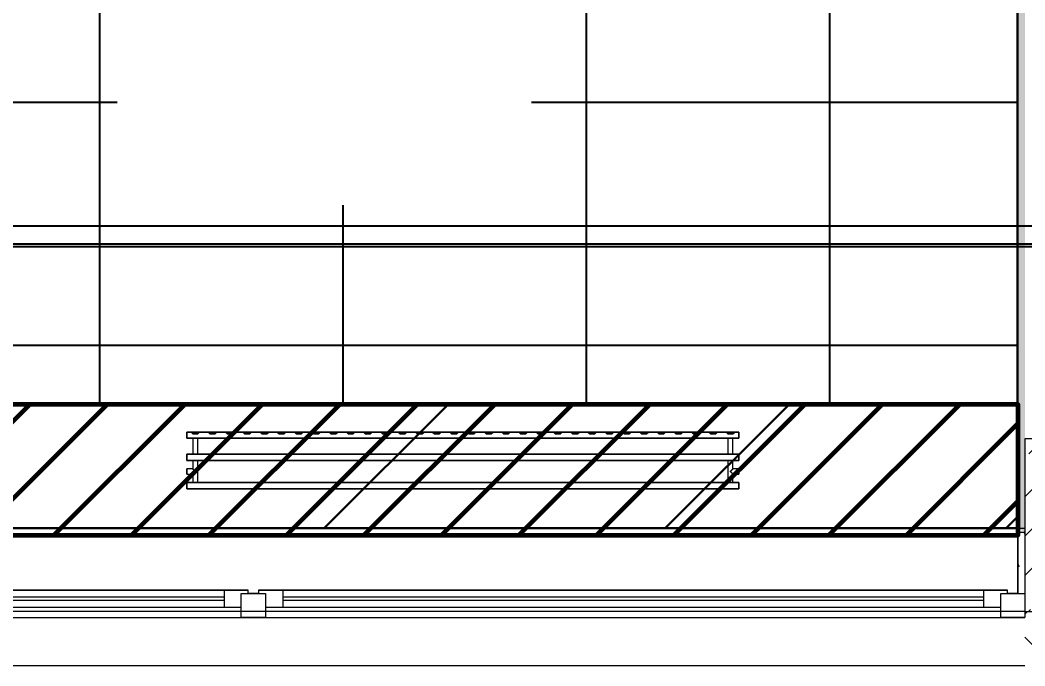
# Model space of a CAD drawing. Header units: millimetres. Extents: x -213911 to 415037, y -3642 to 107391.
# Drawn here: x 44564 to 47475, y -394 to 1478 of the extents above; entities that cross this region are included whole.
import ezdxf

# ---------------------------------------------------------------- set-up
doc = ezdxf.new("R2010")
doc.units = ezdxf.units.MM
for name, color, linetype, lineweight in [('1)CF2', 3, 'Continuous', 30), ('5.5) Перег WD5', 3, 'Continuous', 40), ('7.7) CF4 монтаж НЗ', 134, 'Continuous', 60), ('A-FLOR', 7, 'Continuous', 9), ('A-GLAZ', 7, 'Continuous', 9), ('A-GLAZ-1', 7, 'Continuous', 5), ('A-WALL', 7, 'Continuous', 5), ('I-WALL', 7, 'Continuous', 5), ('S-COLS', 7, 'Continuous', 9), ('S-COLS-1', 7, 'Continuous', 5)]:
    doc.layers.add(name, color=color, linetype=linetype, lineweight=lineweight)
doc.layers.add('3) CF4 монтаж', color=104, linetype='Continuous')
for name, color, linetype, lineweight, true_color in [('A-WALL-1', 9, 'Continuous', 5, 0x808080), ('A-WALL-FNSH-1', 9, 'Continuous', 5, 0x808080), ('M-EQPM-1', 7, 'Continuous', 9, 0xb2b2b2)]:
    doc.layers.add(name, color=color, linetype=linetype, lineweight=lineweight, true_color=true_color)
doc.styles.add('ISOCPEUR_1', font='isocpeur.ttf', dxfattribs={"height": 350})
doc.styles.add('ISOCPEUR_4', font='isocpeur.ttf', dxfattribs={"width": 0.9, "height": 1000})
doc.dimstyles.new('ISO-2_0_0_9К_Средний_округл2', dxfattribs={"dimscale": 304.8, "dimtxt": 199.196235, "dimasz": 0.492126, "dimexe": 0.393701, "dimexo": 0, "dimgap": 0, "dimtad": 1, "dimdec": 0, "dimrnd": 10, "dimzin": 0, "dimdsep": 46, "dimtxsty": 'ISOCPEUR_1', "dimblk1": 'OBLIQUE', "dimblk2": 'OBLIQUE', "dimsah": 1, "dimcen": 0.09, "dimdle": 0.393701, "dimazin": 0, "dimtfac": 1, "dimtdec": 4, "dimtix": 1, "dimtmove": 0, "dimatfit": 3, "dimfxl": 1, "dimtvp": 1, "dimtolj": 1, "dimtzin": 0, "dimarcsym": 2})
doc.dimstyles.new('ISO-2_0_0_9К_Средний_округл2_1', dxfattribs={"dimscale": 304.8, "dimtxt": 995.981176, "dimasz": 2.46063, "dimexe": 1.968504, "dimexo": 0, "dimgap": 0, "dimtad": 1, "dimdec": 0, "dimrnd": 10, "dimzin": 0, "dimdsep": 46, "dimtxsty": 'ISOCPEUR_4', "dimblk1": 'OBLIQUE', "dimblk2": 'OBLIQUE', "dimsah": 1, "dimcen": 0.09, "dimdle": 1.968504, "dimazin": 0, "dimtfac": 1, "dimtdec": 4, "dimtix": 1, "dimtmove": 0, "dimatfit": 3, "dimfxl": 1, "dimtvp": 1, "dimtolj": 1, "dimtzin": 0, "dimarcsym": 2})
pattern_1 = [(0, (64.7, -136.06), (243.84, 60.96), [20.117, -162.763, 20.117, -162.763, -975.36]), (0, (64.7, -136.06), (243.84, 60.96), [-365.76, 20.117, -345.643, 20.117, -162.763, -426.72]), (0, (64.7, -136.06), (243.84, 60.96), [-914.4, 20.117, -101.803, 20.117, -284.683]), (120, (156.14, -105.58), (-174.71291, 180.691634), [20.117, -162.763, 20.117, -162.763, -975.36]), (120, (156.14, -105.58), (-174.71291, 180.691634), [-365.76, 20.117, -345.643, 20.117, -162.763, -426.72]), (120, (156.14, -105.58), (-174.71291, 180.691634), [-914.4, 20.117, -101.803, 20.117, -284.683]), (240, (186.62, 16.34), (-69.12709, -241.651634), [20.117, -162.763, 20.117, -162.763, -975.36]), (240, (186.62, 16.34), (-69.12709, -241.651634), [-365.76, 20.117, -345.643, 20.117, -162.763, -426.72]), (240, (186.62, 16.34), (-69.12709, -241.651634), [-914.4, 20.117, -101.803, 20.117, -284.683])]

# ---------------------------------------------------------------- blocks, each defined once
blk = doc.blocks.new('BSC_Колонна _Прямоугольная - 500х500-V9-Объем проектирования 1 этажа')
at = {"layer": 'S-COLS-1'}
h = blk.add_hatch(dxfattribs=at)
h.set_pattern_fill('FP_13', color=256, style=0, pattern_type=2)
h.set_pattern_definition([(45, (-47660, -150), (-114.04925, 114.04925), []), (45, (-47545.95, -150), (-114.04925, 114.04925), [201.613, -40.323, 6.706, -33.617])])
h.paths.add_polyline_path([(250, -250), (250, 250), (-250, 250), (-250, -250)])
for p, q in [((250, 250), (-250, 250)), ((-250, 250), (-250, -250)), ((250, -250), (250, 250)), ((-250, -250), (250, -250))]:
    blk.add_line(p, q, dxfattribs=at)
blk = doc.blocks.new('120_Окно_СКБ_2Ст - 120_Окно_СКБ_2Ст 3100х2500 _мал_створка слева_-22446080-Объем проектирования 1 этажа')
at = {"layer": 'A-GLAZ'}
for p, q in [((-1550, -127), (-1550, -57)), ((-1550, -57), (-1480, -57)), ((-1480, -57), (-1480, -127)), ((650, -127), (650, -57)), ((650, -57), (720, -57)), ((720, -57), (720, -127)), ((650, -87), (-1480, -87)), ((-1480, -87), (-1480, -127)), ((-1430, -137), (-1430, -87)), ((600, -137), (600, -87)), ((650, -127), (650, -87)), ((1480, -87), (720, -87)), ((720, -87), (720, -127)), ((770, -137), (770, -87)), ((-1480, -127), (-1550, -127)), ((-1480, -127), (-1500, -127)), ((-1500, -127), (-1500, -137)), ((-1500, -137), (670, -137)), ((670, -137), (-1500, -137)), ((720, -127), (650, -127)), ((670, -127), (650, -127)), ((670, -137), (670, -127)), ((720, -127), (700, -127)), ((700, -127), (700, -137)), ((700, -137), (1500, -137)), ((1500, -137), (700, -137))]:
    blk.add_line(p, q, dxfattribs=at)
at = {"layer": 'A-GLAZ-1'}
for p, q in [((1550, -57), (-1550, -57)), ((-1430, -107), (600, -107)), ((770, -107), (1430, -107)), ((-1530, -127), (-1500, -127)), ((600, -117), (-1430, -117)), ((670, -127), (700, -127)), ((1430, -117), (770, -117))]:
    blk.add_line(p, q, dxfattribs=at)
blk = doc.blocks.new('radiator_prado_classic_z_tip_30_po exemplyaru - Classic Z Тип 30-500-V219-Объем проектирования 1 этажа')
at = {"layer": 'M-EQPM-1'}
for p, q in [((0, 228), (0, 210)), ((1600, 228), (0, 228)), ((0, 210), (0, 228)), ((0, 228), (12.5, 228)), ((0, 210), (1600, 210)), ((17.8, 210), (0, 210)), ((12.5, 228), (37.5, 228)), ((37.5, 228), (12.5, 228)), ((12.5, 228), (37.5, 228)), ((12.5, 228), (17.5, 223)), ((12.5, 228), (17.5, 223)), ((32.5, 223), (17.5, 223)), ((17.5, 223), (32.5, 223)), ((17.5, 210), (17.5, 164)), ((17.5, 210), (17.5, 164)), ((17.8, 210), (17.5, 210)), ((17.5, 210), (17.8, 210)), ((17.8, 210), (17.5, 210)), ((17.5, 210), (32.5, 210)), ((32.2, 210), (17.8, 210)), ((17.8, 210), (32.2, 210)), ((32.2, 210), (17.8, 210)), ((32.5, 210), (32.2, 210)), ((32.2, 210), (32.5, 210)), ((32.5, 210), (32.2, 210)), ((1567.8, 210), (32.2, 210)), ((32.5, 223), (37.5, 228)), ((37.5, 228), (32.5, 223)), ((32.5, 164), (32.5, 210)), ((32.5, 164), (32.5, 210)), ((37.5, 228), (62.5, 228)), ((62.5, 228), (87.5, 228)), ((87.5, 228), (62.5, 228)), ((62.5, 228), (87.5, 228)), ((62.5, 228), (67.5, 223)), ((62.5, 228), (67.5, 223)), ((82.5, 223), (67.5, 223)), ((67.5, 223), (82.5, 223)), ((82.5, 223), (87.5, 228)), ((87.5, 228), (82.5, 223)), ((87.5, 228), (112.5, 228)), ((112.5, 228), (137.5, 228)), ((137.5, 228), (112.5, 228)), ((112.5, 228), (137.5, 228)), ((112.5, 228), (117.5, 223)), ((112.5, 228), (117.5, 223)), ((132.5, 223), (117.5, 223)), ((117.5, 223), (132.5, 223)), ((132.5, 223), (137.5, 228)), ((137.5, 228), (132.5, 223)), ((137.5, 228), (162.5, 228)), ((162.5, 228), (187.5, 228)), ((187.5, 228), (162.5, 228)), ((162.5, 228), (187.5, 228)), ((162.5, 228), (167.5, 223)), ((162.5, 228), (167.5, 223)), ((182.5, 223), (167.5, 223)), ((167.5, 223), (182.5, 223)), ((182.5, 223), (187.5, 228)), ((187.5, 228), (182.5, 223)), ((187.5, 228), (212.5, 228)), ((212.5, 228), (237.5, 228)), ((237.5, 228), (212.5, 228)), ((212.5, 228), (237.5, 228)), ((212.5, 228), (217.5, 223)), ((212.5, 228), (217.5, 223)), ((232.5, 223), (217.5, 223)), ((217.5, 223), (232.5, 223)), ((232.5, 223), (237.5, 228)), ((237.5, 228), (232.5, 223)), ((237.5, 228), (262.5, 228)), ((262.5, 228), (287.5, 228)), ((287.5, 228), (262.5, 228)), ((262.5, 228), (287.5, 228)), ((262.5, 228), (267.5, 223)), ((262.5, 228), (267.5, 223)), ((282.5, 223), (267.5, 223)), ((267.5, 223), (282.5, 223)), ((282.5, 223), (287.5, 228)), ((287.5, 228), (282.5, 223)), ((287.5, 228), (312.5, 228)), ((312.5, 228), (337.5, 228)), ((337.5, 228), (312.5, 228)), ((312.5, 228), (337.5, 228)), ((312.5, 228), (317.5, 223)), ((312.5, 228), (317.5, 223)), ((332.5, 223), (317.5, 223)), ((317.5, 223), (332.5, 223)), ((332.5, 223), (337.5, 228)), ((337.5, 228), (332.5, 223)), ((337.5, 228), (362.5, 228)), ((362.5, 228), (387.5, 228)), ((387.5, 228), (362.5, 228)), ((362.5, 228), (387.5, 228)), ((362.5, 228), (367.5, 223)), ((362.5, 228), (367.5, 223)), ((382.5, 223), (367.5, 223)), ((367.5, 223), (382.5, 223)), ((382.5, 223), (387.5, 228)), ((387.5, 228), (382.5, 223)), ((387.5, 228), (412.5, 228)), ((412.5, 228), (437.5, 228)), ((437.5, 228), (412.5, 228)), ((412.5, 228), (437.5, 228)), ((412.5, 228), (417.5, 223)), ((412.5, 228), (417.5, 223)), ((432.5, 223), (417.5, 223)), ((417.5, 223), (432.5, 223)), ((432.5, 223), (437.5, 228)), ((437.5, 228), (432.5, 223)), ((437.5, 228), (462.5, 228)), ((462.5, 228), (487.5, 228)), ((487.5, 228), (462.5, 228)), ((462.5, 228), (487.5, 228)), ((462.5, 228), (467.5, 223)), ((462.5, 228), (467.5, 223)), ((482.5, 223), (467.5, 223)), ((467.5, 223), (482.5, 223)), ((482.5, 223), (487.5, 228)), ((487.5, 228), (482.5, 223)), ((487.5, 228), (512.5, 228)), ((512.5, 228), (537.5, 228)), ((537.5, 228), (512.5, 228)), ((512.5, 228), (537.5, 228)), ((512.5, 228), (517.5, 223)), ((512.5, 228), (517.5, 223)), ((532.5, 223), (517.5, 223)), ((517.5, 223), (532.5, 223)), ((532.5, 223), (537.5, 228)), ((537.5, 228), (532.5, 223)), ((537.5, 228), (562.5, 228)), ((562.5, 228), (587.5, 228)), ((587.5, 228), (562.5, 228)), ((562.5, 228), (587.5, 228)), ((562.5, 228), (567.5, 223)), ((562.5, 228), (567.5, 223)), ((582.5, 223), (567.5, 223)), ((567.5, 223), (582.5, 223)), ((582.5, 223), (587.5, 228)), ((587.5, 228), (582.5, 223)), ((587.5, 228), (612.5, 228)), ((612.5, 228), (637.5, 228)), ((637.5, 228), (612.5, 228)), ((612.5, 228), (637.5, 228)), ((612.5, 228), (617.5, 223)), ((612.5, 228), (617.5, 223)), ((632.5, 223), (617.5, 223)), ((617.5, 223), (632.5, 223)), ((632.5, 223), (637.5, 228)), ((637.5, 228), (632.5, 223)), ((637.5, 228), (662.5, 228)), ((662.5, 228), (687.5, 228)), ((687.5, 228), (662.5, 228)), ((662.5, 228), (687.5, 228)), ((662.5, 228), (667.5, 223)), ((662.5, 228), (667.5, 223)), ((682.5, 223), (667.5, 223)), ((667.5, 223), (682.5, 223)), ((682.5, 223), (687.5, 228)), ((687.5, 228), (682.5, 223)), ((687.5, 228), (712.5, 228)), ((712.5, 228), (737.5, 228)), ((737.5, 228), (712.5, 228)), ((712.5, 228), (737.5, 228)), ((712.5, 228), (717.5, 223)), ((712.5, 228), (717.5, 223)), ((732.5, 223), (717.5, 223)), ((717.5, 223), (732.5, 223)), ((732.5, 223), (737.5, 228)), ((737.5, 228), (732.5, 223)), ((737.5, 228), (762.5, 228)), ((762.5, 228), (787.5, 228)), ((787.5, 228), (762.5, 228)), ((762.5, 228), (787.5, 228)), ((762.5, 228), (767.5, 223)), ((762.5, 228), (767.5, 223)), ((782.5, 223), (767.5, 223)), ((767.5, 223), (782.5, 223)), ((782.5, 223), (787.5, 228)), ((787.5, 228), (782.5, 223)), ((787.5, 228), (812.5, 228)), ((812.5, 228), (837.5, 228)), ((837.5, 228), (812.5, 228)), ((812.5, 228), (837.5, 228)), ((812.5, 228), (817.5, 223)), ((812.5, 228), (817.5, 223)), ((832.5, 223), (817.5, 223)), ((817.5, 223), (832.5, 223)), ((832.5, 223), (837.5, 228)), ((837.5, 228), (832.5, 223)), ((837.5, 228), (862.5, 228)), ((862.5, 228), (887.5, 228)), ((887.5, 228), (862.5, 228)), ((862.5, 228), (887.5, 228)), ((862.5, 228), (867.5, 223)), ((862.5, 228), (867.5, 223)), ((882.5, 223), (867.5, 223)), ((867.5, 223), (882.5, 223)), ((882.5, 223), (887.5, 228)), ((887.5, 228), (882.5, 223)), ((887.5, 228), (912.5, 228)), ((912.5, 228), (937.5, 228)), ((937.5, 228), (912.5, 228)), ((912.5, 228), (937.5, 228)), ((912.5, 228), (917.5, 223)), ((912.5, 228), (917.5, 223)), ((932.5, 223), (917.5, 223)), ((917.5, 223), (932.5, 223)), ((932.5, 223), (937.5, 228)), ((937.5, 228), (932.5, 223)), ((937.5, 228), (962.5, 228)), ((962.5, 228), (987.5, 228)), ((987.5, 228), (962.5, 228)), ((962.5, 228), (987.5, 228)), ((962.5, 228), (967.5, 223)), ((962.5, 228), (967.5, 223)), ((982.5, 223), (967.5, 223)), ((967.5, 223), (982.5, 223)), ((982.5, 223), (987.5, 228)), ((987.5, 228), (982.5, 223)), ((987.5, 228), (1012.5, 228)), ((1012.5, 228), (1037.5, 228)), ((1037.5, 228), (1012.5, 228)), ((1012.5, 228), (1037.5, 228)), ((1012.5, 228), (1017.5, 223)), ((1012.5, 228), (1017.5, 223)), ((1032.5, 223), (1017.5, 223)), ((1017.5, 223), (1032.5, 223)), ((1032.5, 223), (1037.5, 228)), ((1037.5, 228), (1032.5, 223)), ((1037.5, 228), (1062.5, 228)), ((1062.5, 228), (1087.5, 228)), ((1087.5, 228), (1062.5, 228)), ((1062.5, 228), (1087.5, 228)), ((1062.5, 228), (1067.5, 223)), ((1062.5, 228), (1067.5, 223)), ((1082.5, 223), (1067.5, 223)), ((1067.5, 223), (1082.5, 223)), ((1082.5, 223), (1087.5, 228)), ((1087.5, 228), (1082.5, 223)), ((1087.5, 228), (1112.5, 228)), ((1137.5, 228), (1112.5, 228)), ((1112.5, 228), (1137.5, 228)), ((1112.5, 228), (1117.5, 223)), ((1112.5, 228), (1117.5, 223)), ((1114.4, 228), (1137.5, 228)), ((1132.5, 223), (1117.5, 223)), ((1117.5, 223), (1132.5, 223)), ((1132.5, 223), (1137.5, 228)), ((1137.5, 228), (1132.5, 223)), ((1137.5, 228), (1162.5, 228)), ((1162.5, 228), (1187.5, 228)), ((1187.5, 228), (1162.5, 228)), ((1162.5, 228), (1187.5, 228)), ((1162.5, 228), (1167.5, 223)), ((1162.5, 228), (1167.5, 223)), ((1182.5, 223), (1167.5, 223)), ((1167.5, 223), (1182.5, 223)), ((1182.5, 223), (1187.5, 228)), ((1187.5, 228), (1182.5, 223)), ((1187.5, 228), (1212.5, 228)), ((1212.5, 228), (1237.5, 228)), ((1237.5, 228), (1212.5, 228)), ((1212.5, 228), (1237.5, 228)), ((1212.5, 228), (1217.5, 223)), ((1212.5, 228), (1217.5, 223)), ((1232.5, 223), (1217.5, 223)), ((1217.5, 223), (1232.5, 223)), ((1232.5, 223), (1237.5, 228)), ((1237.5, 228), (1232.5, 223)), ((1237.5, 228), (1262.5, 228)), ((1262.5, 228), (1287.5, 228)), ((1287.5, 228), (1262.5, 228)), ((1262.5, 228), (1287.5, 228)), ((1262.5, 228), (1267.5, 223)), ((1262.5, 228), (1267.5, 223)), ((1282.5, 223), (1267.5, 223)), ((1267.5, 223), (1282.5, 223)), ((1282.5, 223), (1287.5, 228)), ((1287.5, 228), (1282.5, 223)), ((1287.5, 228), (1312.5, 228)), ((1312.5, 228), (1337.5, 228)), ((1337.5, 228), (1312.5, 228)), ((1312.5, 228), (1337.5, 228)), ((1312.5, 228), (1317.5, 223)), ((1312.5, 228), (1317.5, 223)), ((1332.5, 223), (1317.5, 223)), ((1317.5, 223), (1332.5, 223)), ((1332.5, 223), (1337.5, 228)), ((1337.5, 228), (1332.5, 223)), ((1337.5, 228), (1362.5, 228)), ((1362.5, 228), (1387.5, 228)), ((1387.5, 228), (1362.5, 228)), ((1362.5, 228), (1387.5, 228)), ((1362.5, 228), (1367.5, 223)), ((1362.5, 228), (1367.5, 223)), ((1382.5, 223), (1367.5, 223)), ((1367.5, 223), (1382.5, 223)), ((1382.5, 223), (1387.5, 228)), ((1387.5, 228), (1382.5, 223)), ((1387.5, 228), (1412.5, 228)), ((1412.5, 228), (1437.5, 228)), ((1437.5, 228), (1412.5, 228)), ((1412.5, 228), (1437.5, 228)), ((1412.5, 228), (1417.5, 223)), ((1412.5, 228), (1417.5, 223)), ((1432.5, 223), (1417.5, 223)), ((1417.5, 223), (1432.5, 223)), ((1432.5, 223), (1437.5, 228)), ((1437.5, 228), (1432.5, 223)), ((1437.5, 228), (1462.5, 228)), ((1462.5, 228), (1487.5, 228)), ((1487.5, 228), (1462.5, 228)), ((1462.5, 228), (1487.5, 228)), ((1462.5, 228), (1467.5, 223)), ((1462.5, 228), (1467.5, 223)), ((1482.5, 223), (1467.5, 223)), ((1467.5, 223), (1482.5, 223)), ((1482.5, 223), (1487.5, 228)), ((1487.5, 228), (1482.5, 223)), ((1487.5, 228), (1512.5, 228)), ((1512.5, 228), (1537.5, 228)), ((1537.5, 228), (1512.5, 228)), ((1512.5, 228), (1537.5, 228)), ((1512.5, 228), (1517.5, 223)), ((1512.5, 228), (1517.5, 223)), ((1532.5, 223), (1517.5, 223)), ((1517.5, 223), (1532.5, 223)), ((1532.5, 223), (1537.5, 228)), ((1537.5, 228), (1532.5, 223)), ((1537.5, 228), (1562.5, 228)), ((1562.5, 228), (1587.5, 228)), ((1587.5, 228), (1562.5, 228)), ((1562.5, 228), (1587.5, 228)), ((1562.5, 228), (1567.5, 223)), ((1562.5, 228), (1567.5, 223)), ((1582.5, 223), (1567.5, 223)), ((1567.5, 223), (1582.5, 223)), ((1567.5, 210), (1567.5, 164)), ((1567.5, 210), (1567.5, 164)), ((1567.8, 210), (1567.5, 210)), ((1567.5, 210), (1582.5, 210)), ((1567.8, 210), (1567.5, 210)), ((1567.5, 210), (1567.8, 210)), ((1582.2, 210), (1567.8, 210)), ((1582.2, 210), (1567.8, 210)), ((1567.8, 210), (1582.2, 210)), ((1582.5, 210), (1582.2, 210)), ((1582.5, 210), (1582.2, 210)), ((1582.2, 210), (1582.5, 210)), ((1600, 210), (1582.2, 210)), ((1582.5, 223), (1587.5, 228)), ((1587.5, 228), (1582.5, 223)), ((1582.5, 164), (1582.5, 210)), ((1582.5, 164), (1582.5, 210)), ((1587.5, 228), (1600, 228)), ((1600, 210), (1600, 228)), ((1600, 228), (1600, 210)), ((1600, 164), (0, 164)), ((0, 164), (0, 146)), ((0, 146), (0, 164)), ((0, 164), (17.8, 164)), ((0, 146), (1600, 146)), ((18.5, 146), (0, 146)), ((17.8, 164), (17.5, 164)), ((17.5, 164), (17.8, 164)), ((17.8, 164), (17.5, 164)), ((17.5, 164), (32.5, 164)), ((17.5, 146), (17.5, 121.5)), ((17.5, 146), (17.5, 121.5)), ((17.5, 146), (18.5, 146)), ((18.5, 146), (17.5, 146)), ((17.5, 146), (18.5, 146)), ((32.5, 146), (17.5, 146)), ((32.2, 164), (17.8, 164)), ((17.8, 164), (32.2, 164)), ((32.2, 164), (17.8, 164)), ((18.5, 146), (32.2, 146)), ((32.2, 146), (18.5, 146)), ((18.5, 146), (32.2, 146)), ((32.5, 164), (32.2, 164)), ((32.2, 164), (32.5, 164)), ((32.5, 164), (32.2, 164)), ((32.2, 164), (1567.8, 164)), ((32.2, 146), (32.5, 146)), ((32.5, 146), (32.2, 146)), ((32.2, 146), (32.5, 146)), ((1567.8, 146), (32.2, 146)), ((32.5, 82), (32.5, 146)), ((32.5, 82), (32.5, 146)), ((1567.8, 164), (1567.5, 164)), ((1567.5, 164), (1582.5, 164)), ((1567.8, 164), (1567.5, 164)), ((1567.5, 164), (1567.8, 164)), ((1567.5, 146), (1567.5, 82)), ((1567.5, 146), (1567.5, 82)), ((1567.5, 146), (1567.8, 146)), ((1582.5, 146), (1567.5, 146)), ((1567.5, 146), (1567.8, 146)), ((1567.8, 146), (1567.5, 146)), ((1582.2, 164), (1567.8, 164)), ((1582.2, 164), (1567.8, 164)), ((1567.8, 164), (1582.2, 164)), ((1567.8, 146), (1581.5, 146)), ((1567.8, 146), (1581.5, 146)), ((1581.5, 146), (1567.8, 146)), ((1581.5, 146), (1582.5, 146)), ((1581.5, 146), (1582.5, 146)), ((1582.5, 146), (1581.5, 146)), ((1600, 146), (1581.5, 146)), ((1582.5, 164), (1582.2, 164)), ((1582.5, 164), (1582.2, 164)), ((1582.2, 164), (1582.5, 164)), ((1582.2, 164), (1600, 164)), ((1582.5, 121.5), (1582.5, 146)), ((1582.5, 121.5), (1582.5, 146)), ((1600, 146), (1600, 164)), ((1600, 164), (1600, 146)), ((17.5, 121.5), (0, 121.5)), ((17.5, 121.5), (0, 121.5)), ((0, 121.5), (0, 120.5)), ((0, 106.5), (0, 121.5)), ((0, 120.5), (0, 107.5)), ((0, 120.5), (0, 119.3)), ((0, 114), (0, 120.5)), ((0, 120.5), (0, 120.5)), ((0, 119.3), (0, 117.8)), ((0, 117.8), (0, 114)), ((1600, 121.5), (1582.5, 121.5)), ((1600, 121.5), (1582.5, 121.5)), ((1600, 121.5), (1600, 106.5)), ((1600, 120.5), (1600, 121.5)), ((1600, 121.5), (1600, 120.5)), ((1600, 120.5), (1600, 121.5)), ((1600, 107.5), (1600, 120.5)), ((1600, 120.5), (1600, 107.5)), ((1600, 107.5), (1600, 120.5)), ((0, 114), (0, 110.3)), ((0, 107.5), (0, 114)), ((0, 110.3), (0, 108.7)), ((0, 108.7), (0, 107.5)), ((0, 107.5), (0, 106.5)), ((0, 107.5), (0, 107.5)), ((0, 106.5), (17.5, 106.5)), ((0, 106.5), (17.5, 106.5)), ((17.5, 106.5), (17.5, 82)), ((17.5, 106.5), (17.5, 82)), ((1582.5, 82), (1582.5, 106.5)), ((1582.5, 106.5), (1600, 106.5)), ((1582.5, 82), (1582.5, 106.5)), ((1582.5, 106.5), (1600, 106.5)), ((1600, 106.5), (1600, 107.5)), ((1600, 107.5), (1600, 106.5)), ((1600, 106.5), (1600, 107.5)), ((1600, 82), (0, 82)), ((0, 82), (0, 64)), ((0, 64), (0, 82)), ((0, 82), (18.5, 82)), ((1600, 64), (0, 64)), ((0, 64), (1600, 64)), ((18.5, 82), (17.5, 82)), ((17.5, 82), (18.5, 82)), ((18.5, 82), (17.5, 82)), ((17.5, 82), (32.5, 82)), ((32.2, 82), (18.5, 82)), ((18.5, 82), (32.2, 82)), ((32.2, 82), (18.5, 82)), ((32.5, 82), (32.2, 82)), ((32.2, 82), (32.5, 82)), ((32.5, 82), (32.2, 82)), ((32.2, 82), (1567.8, 82)), ((1567.8, 82), (1567.5, 82)), ((1567.5, 82), (1582.5, 82)), ((1567.8, 82), (1567.5, 82)), ((1567.5, 82), (1567.8, 82)), ((1581.5, 82), (1567.8, 82)), ((1581.5, 82), (1567.8, 82)), ((1567.8, 82), (1581.5, 82)), ((1582.5, 82), (1581.5, 82)), ((1582.5, 82), (1581.5, 82)), ((1581.5, 82), (1582.5, 82)), ((1581.5, 82), (1600, 82)), ((1600, 64), (1600, 82)), ((1600, 82), (1600, 64))]:
    blk.add_line(p, q, dxfattribs=at)
for points, knots in [([(18.5, 120.5), (18.4, 120.6), (18.3, 120.7), (18.1, 120.9), (17.9, 121.1), (17.8, 121.2), (17.7, 121.3), (17.5, 121.5), (17.5, 121.5), (17.5, 121.5)], [0.7142857, 0.7142857, 0.7142857, 0.7142857, 0.75, 0.7857143, 0.8214286, 0.8571429, 0.8928571, 0.9285714, 1, 1, 1, 1]), ([(17.5, 121.5), (17.5, 121.5), (17.5, 121.5), (17.7, 121.3), (17.8, 121.2), (17.9, 121.1), (18.1, 120.9), (18.3, 120.7), (18.4, 120.6), (18.5, 120.5)], [0, 0, 0, 0, 0.0714286, 0.1071429, 0.1428571, 0.1785714, 0.2142857, 0.25, 0.2857143, 0.2857143, 0.2857143, 0.2857143]), ([(17.5, 121.5), (17.5, 121.5), (17.5, 121.5), (17.7, 121.3), (17.8, 121.2), (17.9, 121.1), (18.1, 120.9), (18.3, 120.7), (18.4, 120.6), (18.5, 120.5)], [0, 0, 0, 0, 0.0714286, 0.1071429, 0.1428571, 0.1785714, 0.2142857, 0.25, 0.2857143, 0.2857143, 0.2857143, 0.2857143]), ([(25, 114), (24.5, 114.5), (23.6, 115.4), (22.4, 116.6), (21.6, 117.4), (21.1, 117.9), (20.8, 118.2), (20.5, 118.5), (20.2, 118.8), (19.8, 119.1), (19.6, 119.4), (19.3, 119.7), (19, 120), (18.7, 120.3), (18.5, 120.5), (18.3, 120.7), (18.1, 120.9), (17.9, 121.1), (17.8, 121.2), (17.7, 121.3), (17.5, 121.5), (17.5, 121.5), (17.5, 121.5)], [0, 0, 0, 0, 0.142857, 0.285714, 0.357143, 0.392857, 0.428571, 0.464286, 0.5, 0.535714, 0.571429, 0.607143, 0.642857, 0.678571, 0.714286, 0.75, 0.785714, 0.821429, 0.857143, 0.892857, 0.928571, 1, 1, 1, 1]), ([(22.1, 116.9), (21.9, 117.1), (21.6, 117.4), (21.1, 117.9), (20.8, 118.2), (20.5, 118.5), (20.2, 118.8), (19.9, 119.2), (19.7, 119.3), (19.6, 119.4)], [0.2857143, 0.2857143, 0.2857143, 0.2857143, 0.3571429, 0.3928571, 0.4285714, 0.4642857, 0.5, 0.5357143, 0.5714286, 0.5714286, 0.5714286, 0.5714286]), ([(19.6, 119.4), (19.7, 119.3), (19.9, 119.2), (20.3, 118.7), (20.7, 118.3), (21.1, 117.9), (21.6, 117.4), (21.9, 117.1), (22.1, 116.9)], [0.4285714, 0.4285714, 0.4285714, 0.4285714, 0.4642857, 0.5, 0.5714286, 0.6071429, 0.6428571, 0.7142857, 0.7142857, 0.7142857, 0.7142857]), ([(19.6, 119.4), (19.7, 119.3), (19.8, 119.1), (20.3, 118.7), (20.7, 118.3), (21.1, 117.9), (21.6, 117.4), (21.9, 117.1), (22.1, 116.9)], [0.4285714, 0.4285714, 0.4285714, 0.4285714, 0.4642857, 0.5, 0.5714286, 0.6071429, 0.6428571, 0.7142857, 0.7142857, 0.7142857, 0.7142857]), ([(1575, 114), (1575.5, 114.5), (1576.4, 115.4), (1577.6, 116.6), (1578.4, 117.4), (1578.9, 117.9), (1579.2, 118.2), (1579.5, 118.5), (1579.8, 118.8), (1580.1, 119.2), (1580.4, 119.4), (1580.7, 119.7), (1581, 120), (1581.3, 120.3), (1581.5, 120.5), (1581.7, 120.7), (1581.9, 120.9), (1582.1, 121.1), (1582.2, 121.2), (1582.3, 121.3), (1582.5, 121.5), (1582.5, 121.5), (1582.5, 121.5)], [0, 0, 0, 0, 0.142857, 0.285714, 0.357143, 0.392857, 0.428571, 0.464286, 0.5, 0.535714, 0.571429, 0.607143, 0.642857, 0.678571, 0.714286, 0.75, 0.785714, 0.821429, 0.857143, 0.892857, 0.928571, 1, 1, 1, 1]), ([(1580.4, 119.4), (1580.3, 119.3), (1580.1, 119.2), (1579.7, 118.7), (1579.3, 118.3), (1578.9, 117.9), (1578.4, 117.4), (1578.1, 117.1), (1577.9, 116.9)], [0.4285714, 0.4285714, 0.4285714, 0.4285714, 0.4642857, 0.5, 0.5714286, 0.6071429, 0.6428571, 0.7142857, 0.7142857, 0.7142857, 0.7142857]), ([(1580.4, 119.4), (1580.3, 119.3), (1580.1, 119.2), (1579.7, 118.7), (1579.3, 118.3), (1578.9, 117.9), (1578.4, 117.4), (1578.1, 117.1), (1577.9, 116.9)], [0.4285714, 0.4285714, 0.4285714, 0.4285714, 0.4642857, 0.5, 0.5714286, 0.6071429, 0.6428571, 0.7142857, 0.7142857, 0.7142857, 0.7142857]), ([(1577.9, 116.9), (1578.1, 117.1), (1578.4, 117.4), (1578.9, 117.9), (1579.2, 118.2), (1579.5, 118.5), (1579.8, 118.8), (1580.1, 119.2), (1580.3, 119.3), (1580.4, 119.4)], [0.2857143, 0.2857143, 0.2857143, 0.2857143, 0.3571429, 0.3928571, 0.4285714, 0.4642857, 0.5, 0.5357143, 0.5714286, 0.5714286, 0.5714286, 0.5714286]), ([(1582.5, 121.5), (1582.5, 121.5), (1582.5, 121.5), (1582.3, 121.3), (1582.2, 121.2), (1582.1, 121.1), (1581.9, 120.9), (1581.7, 120.7), (1581.6, 120.6), (1581.5, 120.5)], [0, 0, 0, 0, 0.0714286, 0.1071429, 0.1428571, 0.1785714, 0.2142857, 0.25, 0.2857143, 0.2857143, 0.2857143, 0.2857143]), ([(1582.5, 121.5), (1582.5, 121.5), (1582.5, 121.5), (1582.3, 121.3), (1582.2, 121.2), (1582.1, 121.1), (1581.9, 120.9), (1581.7, 120.7), (1581.6, 120.6), (1581.5, 120.5)], [0, 0, 0, 0, 0.0714286, 0.1071429, 0.1428571, 0.1785714, 0.2142857, 0.25, 0.2857143, 0.2857143, 0.2857143, 0.2857143]), ([(1581.5, 120.5), (1581.6, 120.6), (1581.7, 120.7), (1581.9, 120.9), (1582.1, 121.1), (1582.2, 121.2), (1582.3, 121.3), (1582.5, 121.5), (1582.5, 121.5), (1582.5, 121.5)], [0.7142857, 0.7142857, 0.7142857, 0.7142857, 0.75, 0.7857143, 0.8214286, 0.8571429, 0.8928571, 0.9285714, 1, 1, 1, 1]), ([(17.5, 106.5), (17.5, 106.5), (17.5, 106.5), (17.7, 106.7), (17.8, 106.8), (17.9, 106.9), (18.1, 107.1), (18.3, 107.3), (18.5, 107.5), (18.7, 107.7), (19, 108), (19.3, 108.3), (19.6, 108.6), (19.8, 108.9), (20.3, 109.3), (20.7, 109.7), (21.1, 110.1), (21.6, 110.6), (22.4, 111.4), (23.6, 112.6), (24.5, 113.5), (25, 114)], [0, 0, 0, 0, 0.071429, 0.107143, 0.142857, 0.178571, 0.214286, 0.25, 0.285714, 0.321429, 0.357143, 0.392857, 0.428571, 0.464286, 0.5, 0.571429, 0.607143, 0.642857, 0.714286, 0.857143, 1, 1, 1, 1]), ([(17.5, 106.5), (17.5, 106.5), (17.5, 106.5), (17.7, 106.7), (17.8, 106.8), (17.9, 106.9), (18.1, 107.1), (18.3, 107.3), (18.4, 107.4), (18.5, 107.5)], [0, 0, 0, 0, 0.0714286, 0.1071429, 0.1428571, 0.1785714, 0.2142857, 0.25, 0.2857143, 0.2857143, 0.2857143, 0.2857143]), ([(18.5, 107.5), (18.4, 107.4), (18.3, 107.3), (18.1, 107.1), (17.9, 106.9), (17.8, 106.8), (17.7, 106.7), (17.5, 106.5), (17.5, 106.5), (17.5, 106.5)], [0.7142857, 0.7142857, 0.7142857, 0.7142857, 0.75, 0.7857143, 0.8214286, 0.8571429, 0.8928571, 0.9285714, 1, 1, 1, 1]), ([(18.5, 107.5), (18.4, 107.4), (18.3, 107.3), (18.1, 107.1), (17.9, 106.9), (17.8, 106.8), (17.7, 106.7), (17.5, 106.5), (17.5, 106.5), (17.5, 106.5)], [0.7142857, 0.7142857, 0.7142857, 0.7142857, 0.75, 0.7857143, 0.8214286, 0.8571429, 0.8928571, 0.9285714, 1, 1, 1, 1]), ([(19.6, 108.6), (19.7, 108.7), (19.9, 108.8), (20.3, 109.3), (20.7, 109.7), (21.1, 110.1), (21.6, 110.6), (21.9, 110.9), (22.1, 111.1)], [0.4285714, 0.4285714, 0.4285714, 0.4285714, 0.4642857, 0.5, 0.5714286, 0.6071429, 0.6428571, 0.7142857, 0.7142857, 0.7142857, 0.7142857]), ([(22.1, 111.1), (21.9, 110.9), (21.6, 110.6), (21.1, 110.1), (20.8, 109.8), (20.5, 109.5), (20.2, 109.2), (19.9, 108.8), (19.7, 108.7), (19.6, 108.6)], [0.2857143, 0.2857143, 0.2857143, 0.2857143, 0.3571429, 0.3928571, 0.4285714, 0.4642857, 0.5, 0.5357143, 0.5714286, 0.5714286, 0.5714286, 0.5714286]), ([(22.1, 111.1), (21.9, 110.9), (21.6, 110.6), (21.1, 110.1), (20.8, 109.8), (20.5, 109.5), (20.2, 109.2), (19.8, 108.9), (19.7, 108.7), (19.6, 108.6)], [0.2857143, 0.2857143, 0.2857143, 0.2857143, 0.3571429, 0.3928571, 0.4285714, 0.4642857, 0.5, 0.5357143, 0.5714286, 0.5714286, 0.5714286, 0.5714286]), ([(1582.5, 106.5), (1582.5, 106.5), (1582.5, 106.5), (1582.3, 106.7), (1582.2, 106.8), (1582.1, 106.9), (1581.9, 107.1), (1581.7, 107.3), (1581.5, 107.5), (1581.3, 107.7), (1581, 108), (1580.7, 108.3), (1580.4, 108.6), (1580.1, 108.8), (1579.7, 109.3), (1579.3, 109.7), (1578.9, 110.1), (1578.4, 110.6), (1577.6, 111.4), (1576.4, 112.6), (1575.5, 113.5), (1575, 114)], [0, 0, 0, 0, 0.071429, 0.107143, 0.142857, 0.178571, 0.214286, 0.25, 0.285714, 0.321429, 0.357143, 0.392857, 0.428571, 0.464286, 0.5, 0.571429, 0.607143, 0.642857, 0.714286, 0.857143, 1, 1, 1, 1]), ([(1577.9, 111.1), (1578.1, 110.9), (1578.4, 110.6), (1578.9, 110.1), (1579.2, 109.8), (1579.5, 109.5), (1579.8, 109.2), (1580.1, 108.8), (1580.3, 108.7), (1580.4, 108.6)], [0.2857143, 0.2857143, 0.2857143, 0.2857143, 0.3571429, 0.3928571, 0.4285714, 0.4642857, 0.5, 0.5357143, 0.5714286, 0.5714286, 0.5714286, 0.5714286]), ([(1577.9, 111.1), (1578.1, 110.9), (1578.4, 110.6), (1578.9, 110.1), (1579.2, 109.8), (1579.5, 109.5), (1579.8, 109.2), (1580.1, 108.8), (1580.3, 108.7), (1580.4, 108.6)], [0.2857143, 0.2857143, 0.2857143, 0.2857143, 0.3571429, 0.3928571, 0.4285714, 0.4642857, 0.5, 0.5357143, 0.5714286, 0.5714286, 0.5714286, 0.5714286]), ([(1580.4, 108.6), (1580.3, 108.7), (1580.1, 108.8), (1579.7, 109.3), (1579.3, 109.7), (1578.9, 110.1), (1578.4, 110.6), (1578.1, 110.9), (1577.9, 111.1)], [0.4285714, 0.4285714, 0.4285714, 0.4285714, 0.4642857, 0.5, 0.5714286, 0.6071429, 0.6428571, 0.7142857, 0.7142857, 0.7142857, 0.7142857]), ([(1581.5, 107.5), (1581.6, 107.4), (1581.7, 107.3), (1581.9, 107.1), (1582.1, 106.9), (1582.2, 106.8), (1582.3, 106.7), (1582.5, 106.5), (1582.5, 106.5), (1582.5, 106.5)], [0.7142857, 0.7142857, 0.7142857, 0.7142857, 0.75, 0.7857143, 0.8214286, 0.8571429, 0.8928571, 0.9285714, 1, 1, 1, 1]), ([(1581.5, 107.5), (1581.6, 107.4), (1581.7, 107.3), (1581.9, 107.1), (1582.1, 106.9), (1582.2, 106.8), (1582.3, 106.7), (1582.5, 106.5), (1582.5, 106.5), (1582.5, 106.5)], [0.7142857, 0.7142857, 0.7142857, 0.7142857, 0.75, 0.7857143, 0.8214286, 0.8571429, 0.8928571, 0.9285714, 1, 1, 1, 1]), ([(1582.5, 106.5), (1582.5, 106.5), (1582.5, 106.5), (1582.3, 106.7), (1582.2, 106.8), (1582.1, 106.9), (1581.9, 107.1), (1581.7, 107.3), (1581.6, 107.4), (1581.5, 107.5)], [0, 0, 0, 0, 0.0714286, 0.1071429, 0.1428571, 0.1785714, 0.2142857, 0.25, 0.2857143, 0.2857143, 0.2857143, 0.2857143])]:
    blk.add_open_spline(points, degree=3, knots=knots, dxfattribs=at)
for points in [[(19.6, 119.4), (19.5, 119.5), (19.3, 119.7), (19, 120), (18.7, 120.3), (18.6, 120.4), (18.5, 120.5)], [(18.5, 120.5), (18.6, 120.4), (18.7, 120.3), (19, 120), (19.3, 119.7), (19.5, 119.5), (19.6, 119.4)], [(18.5, 120.5), (18.6, 120.4), (18.7, 120.3), (19, 120), (19.3, 119.7), (19.5, 119.5), (19.6, 119.4)], [(25, 114), (24.5, 114.5), (23.6, 115.4), (22.6, 116.4), (22.1, 116.9)], [(22.1, 116.9), (22.6, 116.4), (23.6, 115.4), (24.5, 114.5), (25, 114)], [(22.1, 116.9), (22.6, 116.4), (23.6, 115.4), (24.5, 114.5), (25, 114)], [(1577.9, 116.9), (1577.4, 116.4), (1576.4, 115.4), (1575.5, 114.5), (1575, 114)], [(1577.9, 116.9), (1577.4, 116.4), (1576.4, 115.4), (1575.5, 114.5), (1575, 114)], [(1575, 114), (1575.5, 114.5), (1576.4, 115.4), (1577.4, 116.4), (1577.9, 116.9)], [(1581.5, 120.5), (1581.4, 120.4), (1581.3, 120.3), (1581, 120), (1580.7, 119.7), (1580.5, 119.5), (1580.4, 119.4)], [(1581.5, 120.5), (1581.4, 120.4), (1581.3, 120.3), (1581, 120), (1580.7, 119.7), (1580.5, 119.5), (1580.4, 119.4)], [(1580.4, 119.4), (1580.5, 119.5), (1580.7, 119.7), (1581, 120), (1581.3, 120.3), (1581.4, 120.4), (1581.5, 120.5)], [(18.5, 107.5), (18.6, 107.6), (18.7, 107.7), (19, 108), (19.3, 108.3), (19.5, 108.5), (19.6, 108.6)], [(19.6, 108.6), (19.5, 108.5), (19.3, 108.3), (19, 108), (18.7, 107.7), (18.6, 107.6), (18.5, 107.5)], [(19.6, 108.6), (19.5, 108.5), (19.3, 108.3), (19, 108), (18.7, 107.7), (18.6, 107.6), (18.5, 107.5)], [(22.1, 111.1), (22.6, 111.6), (23.6, 112.6), (24.5, 113.5), (25, 114)], [(25, 114), (24.5, 113.5), (23.6, 112.6), (22.6, 111.6), (22.1, 111.1)], [(25, 114), (24.5, 113.5), (23.6, 112.6), (22.6, 111.6), (22.1, 111.1)], [(1575, 114), (1575.5, 113.5), (1576.4, 112.6), (1577.4, 111.6), (1577.9, 111.1)], [(1575, 114), (1575.5, 113.5), (1576.4, 112.6), (1577.4, 111.6), (1577.9, 111.1)], [(1577.9, 111.1), (1577.4, 111.6), (1576.4, 112.6), (1575.5, 113.5), (1575, 114)], [(1580.4, 108.6), (1580.5, 108.5), (1580.7, 108.3), (1581, 108), (1581.3, 107.7), (1581.4, 107.6), (1581.5, 107.5)], [(1580.4, 108.6), (1580.5, 108.5), (1580.7, 108.3), (1581, 108), (1581.3, 107.7), (1581.4, 107.6), (1581.5, 107.5)], [(1581.5, 107.5), (1581.4, 107.6), (1581.3, 107.7), (1581, 108), (1580.7, 108.3), (1580.5, 108.5), (1580.4, 108.6)]]:
    blk.add_open_spline(points, degree=3, dxfattribs=at)
blk = doc.blocks.new('_Oblique')
at = {"color": 0, "linetype": 'ByBlock', "lineweight": -2}
blk.add_line((-0.5, -0.5), (0.5, 0.5), dxfattribs=at)
blk = doc.blocks.new('*D2003')
at = {"layer": '5.5) Перег WD5', "color": 0, "lineweight": -2, "transparency": 16777216}
for p, q in [((22574.7, 383.9), (22574.7, 941.3)), ((22719.7, 383.9), (22719.7, 941.3)), ((22454.7, 821.3), (22719.7, 821.3)), ((22719.7, 821.3), (69769, 821.3))]:
    blk.add_line(p, q, dxfattribs=at)
at = {"layer": 'Defpoints', "color": 0, "transparency": 16777216}
for p in [(22719.7, 821.3), (22574.7, 383.9), (22719.7, 383.9)]:
    blk.add_point(p, dxfattribs=at)
at = {"layer": '5.5) Перег WD5', "color": 0, "lineweight": -2, "transparency": 16777216, "xscale": 304.8, "yscale": 304.8, "zscale": 304.8, "rotation": 180}
blk.add_blockref('_Oblique', (22574.7, 821.3), dxfattribs=at)
at = {"layer": '5.5) Перег WD5', "color": 0, "lineweight": -2, "transparency": 16777216, "xscale": 304.8, "yscale": 304.8, "zscale": 304.8}
blk.add_blockref('_Oblique', (22719.7, 821.3), dxfattribs=at)
at = {"layer": '5.5) Перег WD5', "color": 0, "lineweight": 25, "transparency": 16777216, "insert": (69264.6, 1288), "char_height": 350, "width": 413.715, "attachment_point": 1, "line_spacing_factor": 1.149209, "style": 'ISOCPEUR_1'}
blk.add_mtext('\\A1;150', dxfattribs=at)
blk = doc.blocks.new('*D2015')
at = {"layer": '5.5) Перег WD5', "color": 0, "lineweight": -2, "transparency": 16777216}
for p, q in [((29874.4, 363.9), (29874.4, 1001.1)), ((30274.7, 859.2), (30274.7, 1001.1)), ((29754.4, 881.1), (30274.7, 881.1)), ((30274.7, 881.1), (85573, 881.1))]:
    blk.add_line(p, q, dxfattribs=at)
at = {"layer": 'Defpoints', "color": 0, "transparency": 16777216}
for p in [(30274.7, 881.1), (30274.7, 859.2), (29874.4, 363.9)]:
    blk.add_point(p, dxfattribs=at)
at = {"layer": '5.5) Перег WD5', "color": 0, "lineweight": -2, "transparency": 16777216, "xscale": 304.8, "yscale": 304.8, "zscale": 304.8, "rotation": 180}
blk.add_blockref('_Oblique', (29874.4, 881.1), dxfattribs=at)
at = {"layer": '5.5) Перег WD5', "color": 0, "lineweight": -2, "transparency": 16777216, "xscale": 304.8, "yscale": 304.8, "zscale": 304.8}
blk.add_blockref('_Oblique', (30274.7, 881.1), dxfattribs=at)
at = {"layer": '5.5) Перег WD5', "color": 0, "lineweight": 25, "transparency": 16777216, "insert": (84984, 1347.7), "char_height": 350, "width": 478.071, "attachment_point": 1, "line_spacing_factor": 1.149209, "style": 'ISOCPEUR_1'}
blk.add_mtext('\\A1;400', dxfattribs=at)
blk = doc.blocks.new('*D2017')
at = {"layer": '5.5) Перег WD5', "color": 0, "lineweight": -2, "transparency": 16777216}
for p, q in [((36372.4, 383.9), (36372.4, 949.2)), ((36812.4, 383.9), (36812.4, 949.2)), ((36252.4, 829.2), (36812.4, 829.2)), ((36812.4, 829.2), (94860.3, 829.2))]:
    blk.add_line(p, q, dxfattribs=at)
at = {"layer": 'Defpoints', "color": 0, "transparency": 16777216}
for p in [(36812.4, 829.2), (36372.4, 383.9), (36812.4, 383.9)]:
    blk.add_point(p, dxfattribs=at)
at = {"layer": '5.5) Перег WD5', "color": 0, "lineweight": -2, "transparency": 16777216, "xscale": 304.8, "yscale": 304.8, "zscale": 304.8, "rotation": 180}
blk.add_blockref('_Oblique', (36372.4, 829.2), dxfattribs=at)
at = {"layer": '5.5) Перег WD5', "color": 0, "lineweight": -2, "transparency": 16777216, "xscale": 304.8, "yscale": 304.8, "zscale": 304.8}
blk.add_blockref('_Oblique', (36812.4, 829.2), dxfattribs=at)
at = {"layer": '5.5) Перег WD5', "color": 0, "lineweight": 25, "transparency": 16777216, "insert": (94242.3, 1295.9), "char_height": 350, "width": 501.055, "attachment_point": 1, "line_spacing_factor": 1.149209, "style": 'ISOCPEUR_1'}
blk.add_mtext('\\A1;440', dxfattribs=at)
blk = doc.blocks.new('*D2174')
at = {"layer": '7.7) CF4 монтаж НЗ', "color": 0, "lineweight": -2, "transparency": 16777216}
for p, q in [((20795.7, 384.9), (20795.7, 2657.4)), ((47453.7, 364.9), (47453.7, 2657.4)), ((20195.7, 2057.4), (48053.7, 2057.4))]:
    blk.add_line(p, q, dxfattribs=at)
at = {"layer": 'Defpoints', "color": 0, "transparency": 16777216}
for p in [(47453.7, 2057.4), (20795.7, 384.9), (47453.7, 364.9)]:
    blk.add_point(p, dxfattribs=at)
at = {"layer": '7.7) CF4 монтаж НЗ', "color": 0, "lineweight": -2, "transparency": 16777216, "xscale": 750, "yscale": 750, "zscale": 750, "rotation": 180}
blk.add_blockref('_Oblique', (20795.7, 2057.4), dxfattribs=at)
at = {"layer": '7.7) CF4 монтаж НЗ', "color": 0, "lineweight": -2, "transparency": 16777216, "xscale": 750, "yscale": 750, "zscale": 750}
blk.add_blockref('_Oblique', (47453.7, 2057.4), dxfattribs=at)
at = {"layer": '7.7) CF4 монтаж НЗ', "color": 0, "lineweight": 25, "transparency": 16777216, "insert": (34124.7, 2557.4), "char_height": 1000, "attachment_point": 5, "style": 'ISOCPEUR_4'}
blk.add_mtext('\\A1;26660', dxfattribs=at)

msp = doc.modelspace()

# ---------------------------------------------------------------- hatches: boundary and pattern name
at = {"layer": '1)CF2'}
h = msp.add_hatch(dxfattribs=at)
h.set_pattern_fill('ANSI31', color=256, scale=220)
h.paths.add_polyline_path([(43775.7, 365.9), (47454.7, 365.9), (47454.7, 4.9), (43775.7, 4.9)])
h.paths.add_polyline_path([(42954.7, 364.9), (39125.7, 364.9), (39125.7, 4.9), (42954.7, 4.9)])
at = {"layer": '3) CF4 монтаж'}
h = msp.add_hatch(dxfattribs=at)
h.set_pattern_fill('ANSI37', color=256, scale=222, angle=45, style=0)
h.set_pattern_definition([(90, (-15117.6, -43870.66), (-704.85, 0), []), (180, (-15117.6, -43870.66), (-6e-14, -704.85), [])])
h.paths.add_polyline_path([(41246.3, 362.1), (42974.7, 362.1), (42974.7, 940.9), (42445.2, 940.9), (42445.2, 1540.9), (42974.7, 1540.9), (42974.7, 3340.9), (42445.2, 3340.9), (42445.2, 3940.9), (42974.7, 3940.9), (42974.7, 5740.9), (42445.2, 5740.9), (42445.2, 6340.9), (42974.7, 6340.9), (42974.7, 6910.1), (42953.7, 6910.1), (42953.7, 7540.1), (39125.7, 7540.1), (39125.7, 7240.1), (38845.7, 7240.1), (38845.7, 6737.2), (38881.8, 6602.9), (38845.7, 6602.8), (38845.7, 6073.3), (38882.1, 6073.3), (38845.7, 5938.1), (38845.7, 1060.2), (38881.8, 925.9), (38845.7, 925.8), (38845.7, 661.1), (39110.5, 661.1), (39110.5, 697.5), (39244.8, 661.1), (39124.7, 628.8), (39125.7, 362.1), (39803.1, 362.1)])
h.paths.add_polyline_path([(43775.7, 362.1), (43775.7, 363.1), (47453.7, 363.1), (47453.7, 7520.1), (44275.7, 7520.1), (44275.7, 6910.1), (43474.7, 6910.1), (43474.7, 6340.9), (43645.2, 6340.9), (43645.2, 5740.9), (43474.7, 5740.9), (43474.7, 3940.9), (43645.2, 3940.9), (43645.2, 3340.9), (43474.7, 3340.9), (43474.7, 1540.9), (43645.2, 1540.9), (43645.2, 940.9), (43474.7, 940.9), (43474.7, 362.1), (43774.7, 362.1)])
h.paths.add_polyline_path([(46045.2, 940.9), (44845.2, 940.9), (44845.2, 1540.9), (46045.2, 1540.9)])
h.paths.add_polyline_path([(40045.2, 940.9), (40045.2, 1540.9), (41245.2, 1540.9), (41245.2, 940.9)])
h.paths.add_polyline_path([(46045.2, 3340.9), (44845.2, 3340.9), (44845.2, 3940.9), (46045.2, 3940.9), (46045.2, 3550.8)])
h.paths.add_polyline_path([(41245.2, 3340.9), (40045.2, 3340.9), (40045.2, 3940.9), (41245.2, 3940.9), (41245.2, 3550.8)])
h.paths.add_polyline_path([(46045.2, 5740.9), (44845.2, 5740.9), (44845.2, 6340.9), (46045.2, 6340.9)])
h.paths.add_polyline_path([(40045.7, 5740.9), (40045.2, 5740.9), (40045.2, 6340.9), (41245.2, 6340.9), (41245.2, 5740.9)])
h.paths.add_polyline_path([(39110.5, 6302), (39110.4, 6374.5), (39245.7, 6338.3), (39180, 6320.7)])
at = {"layer": '7.7) CF4 монтаж НЗ'}
h = msp.add_hatch(dxfattribs=at)
h.set_pattern_fill('ANSI31', color=256, scale=50)
h.paths.add_polyline_path([(42953.7, 365.9), (39104.7, 365.9), (39104.7, -16.1), (42953.7, -16.1)])
h.paths.add_polyline_path([(43774.7, 364.9), (47454.7, 364.9), (47454.7, -16.1), (43774.7, -16.1)])
at = {"layer": 'A-WALL'}
h = msp.add_hatch(dxfattribs=at)
h.set_pattern_fill('FP_24', color=256, style=0, pattern_type=2)
h.set_pattern_definition([(45, (64.7, -136.06), (-141.42136, 141.42136), []), (135, (64.7, -136.06), (-141.42136, -141.42136), [])])
h.paths.add_polyline_path([(75756.8, -386.1), (75764.7, -386.1), (75764.7, -236.1), (74044.7, -236.1), (74044.7, -386.1), (75544.7, -386.1)])
h.paths.add_polyline_path([(70724.7, -386.1), (70724.7, -236.1), (67124.7, -236.1), (67124.7, -386.1), (69886.1, -386.1)])
h.paths.add_polyline_path([(72300.8, -386.1), (72344.7, -386.1), (72344.7, -236.1), (71624.7, -237.9), (71624.7, -386.1), (72144.7, -386.1)])
h.paths.add_polyline_path([(65224.7, -386.1), (66224.7, -386.1), (66224.7, -236.1), (65224.7, -236.1), (65224.7, -254.1)])
h.paths.add_polyline_path([(63774.7, -386.1), (64324.7, -386.1), (64324.7, -236.1), (63774.7, -236.1), (63774.7, -257.4)])
h.paths.add_polyline_path([(60974.7, -386.1), (61674.7, -386.1), (61674.7, -236.1), (60974.7, -236.1), (60974.7, -264.3)])
h.paths.add_polyline_path([(60074.7, -386.1), (60074.7, -236.1), (59324.7, -236.1), (59324.7, -386.1)])
h.paths.add_polyline_path([(57224.7, -386.1), (57224.7, -236.1), (56474.7, -236.1), (56474.7, -386.1)])
h.paths.add_polyline_path([(53374.7, -386.1), (53374.7, -236.1), (51936.2, -236.1), (51936.2, -386.1)])
h.paths.add_polyline_path([(49836.2, -386.1), (49836.2, -236.1), (49124.7, -236.1), (49124.7, -386.1), (49255.4, -386.1)])
h.paths.add_polyline_path([(48224.7, -386.1), (48224.7, -236.1), (47474.7, -236.1), (47474.7, -386.1)])
h.paths.add_polyline_path([(44374.7, -386.1), (44374.7, -236.1), (42802.2, -236.1), (42802.2, -386.1)])
h.paths.add_polyline_path([(38940.1, -386.1), (39104.7, -386.1), (39104.7, -236.1), (38054.7, -236.1), (38054.7, -386.1)])
h.paths.add_polyline_path([(40702.2, -386.1), (40702.2, -236.1), (40004.7, -236.1), (40004.7, -386.1)])
h.paths.add_polyline_path([(36877, -386.1), (37154.7, -386.1), (37154.7, -236.1), (36034.7, -236.1), (36034.7, -386.1)])
h.paths.add_polyline_path([(33934.7, -386.1), (33934.7, -236.1), (33074.7, -236.1), (33074.7, -386.1)])
h.paths.add_polyline_path([(30274.7, -386.1), (30274.7, -236.1), (29274.4, -236.1), (29274.4, -386.1)])
h.paths.add_polyline_path([(28374.4, -386.1), (28374.4, -236.1), (27374.7, -236.1), (27374.7, -386.1)])
h.paths.add_polyline_path([(26474.7, -386.1), (26474.7, -236.1), (25499.7, -236.1), (25499.7, -386.1)])
h.paths.add_polyline_path([(22699.7, -386.1), (22699.7, -236.1), (21674.7, -236.1), (21674.7, -386.1)])
h.paths.add_polyline_path([(19424.7, -386.1), (20774.7, -386.1), (20774.7, -236.1), (19424.7, -236.1), (19424.7, -367.6)])
h.paths.add_polyline_path([(17324.7, -386.1), (17324.7, -236.1), (16574.7, -236.1), (16574.7, -386.1)])
h.paths.add_polyline_path([(14924.7, -386.1), (15674.7, -386.1), (15674.7, -236.1), (14924.7, -236.1), (14924.7, -378.8)])
h.paths.add_polyline_path([(12120.3, -386.1), (12824.7, -384.1), (12824.7, -236.1), (12074.7, -236.1), (12074.7, -386.1)])
h.paths.add_polyline_path([(7994.1, -386.1), (8324.4, -386.1), (8324.4, -236.1), (6894.7, -236.1), (6894.7, -386.1), (7724.7, -386.1)])
h.paths.add_polyline_path([(9224.4, -386.1), (9974.7, -386.1), (9974.7, -236.1), (9224.4, -236.1), (9224.4, -254.1)])
h.paths.add_polyline_path([(174.7, -386.1), (3794.7, -386.1), (3794.7, -236.1), (-195.3, -236.1), (-195.3, -386.1), (-45.3, -386.1)])
at = {"layer": 'I-WALL'}
h = msp.add_hatch(dxfattribs=at)
h.set_pattern_fill('FP_191', color=256, style=0, pattern_type=2)
h.set_pattern_definition(pattern_1)
h.paths.add_polyline_path([(47474.7, -6.1), (47474.7, 7523.9), (47454.7, 7523.9), (47456.5, 3.9)])
h = msp.add_hatch(dxfattribs=at)
h.set_pattern_fill('FP_191', color=256, style=0, pattern_type=2)
h.set_pattern_definition(pattern_1)
h.paths.add_polyline_path([(47474.7, -184.1), (47474.7, -6.1), (47454.7, 3.9), (47454.7, -184.1)])

# ---------------------------------------------------------------- linework, layer by layer
at = {"layer": '1)CF2'}
msp.add_lwpolyline([(43775.7, 365.9), (47454.7, 365.9), (47454.7, 4.9), (43775.7, 4.9)], close=True, dxfattribs=at)
at = {"layer": '7.7) CF4 монтаж НЗ'}
msp.add_lwpolyline([(43774.7, 364.9), (47454.7, 364.9), (47454.7, -16.1), (43774.7, -16.1)], close=True, dxfattribs=at)
at = {"layer": 'A-FLOR'}
for p, q in [((47454.7, 7523.9), (47454.7, 4.9)), ((43774.7, 3.9), (47454.7, 3.9)), ((47454.7, -16.1), (44394.7, -16.1))]:
    msp.add_line(p, q, dxfattribs=at)
at = {"layer": 'A-WALL'}
for p, q in [((47454.7, -6.1), (47454.7, 4.9)), ((47474.7, -394.1), (44374.7, -394.1))]:
    msp.add_line(p, q, dxfattribs=at)
at = {"layer": 'A-WALL-1'}
for p, q in [((47454.7, 3.9), (47454.7, -184.1)), ((47474.7, 3.9), (47454.7, 3.9)), ((47454.7, -6.1), (47474.7, -6.1)), ((47454.7, -184.1), (47474.7, -184.1))]:
    msp.add_line(p, q, dxfattribs=at)
at = {"layer": 'A-WALL-FNSH-1'}
for p, q in [((47453.7, 7522.9), (47453.7, 4.9)), ((47453.7, 4.9), (47454.7, 4.9)), ((47453.7, 3.9), (47453.7, -184.1)), ((47454.7, 3.9), (47453.7, 3.9)), ((47453.7, -184.1), (47454.7, -184.1))]:
    msp.add_line(p, q, dxfattribs=at)
at = {"layer": 'I-WALL'}
for p, q in [((44374.7, 4.9), (47453.7, 4.9)), ((47474.7, -236.1), (44374.7, -236.1))]:
    msp.add_line(p, q, dxfattribs=at)

# ---------------------------------------------------------------- block references
at = {"layer": 'A-GLAZ', "color": 3, "rotation": 180}
msp.add_blockref('120_Окно_СКБ_2Ст - 120_Окно_СКБ_2Ст 3100х2500 _мал_створка слева_-22446080-Объем проектирования 1 этажа', (45924.7, -311.1), dxfattribs=at)
at = {"layer": 'M-EQPM-1'}
msp.add_blockref('radiator_prado_classic_z_tip_30_po exemplyaru - Classic Z Тип 30-500-V219-Объем проектирования 1 этажа', (45046.4, 55.6), dxfattribs=at)
at = {"layer": 'S-COLS'}
msp.add_blockref('BSC_Колонна _Прямоугольная - 500х500-V9-Объем проектирования 1 этажа', (47724.7, 13.9), dxfattribs=at)

# ---------------------------------------------------------------- dimensions: what is measured, and where the dimension line sits
at = {"layer": '5.5) Перег WD5', "color": 18, "lineweight": 25, "true_color": 0x000000}
for base, p1, p2, override, picture, middle in [((30274.7, 881.1), (29874.4, 363.9), (30274.7, 859.2), {"dimasz": 1, "dimpost": '<>', "dimtxsty": 'ISOCPEUR_1', "dimfxl": 636.772131}, '*D2015', (85223, 881.1)), ((22719.7, 821.3), (22574.7, 383.9), (22719.7, 383.9), {"dimasz": 1, "dimpost": '<>', "dimtxsty": 'ISOCPEUR_1', "dimfxl": 145.000007}, '*D2003', (69471.5, 821.3)), ((36812.4, 829.2), (36372.4, 383.9), (36812.4, 383.9), {"dimasz": 1, "dimpost": '<>', "dimtxsty": 'ISOCPEUR_1', "dimfxl": 440.000113}, '*D2017', (94492.8, 829.2))]:
    dim = msp.add_linear_dim(base=base, p1=p1, p2=p2, dimstyle='ISO-2_0_0_9К_Средний_округл2', override=override, dxfattribs=at)
    dim.commit()
    dim.dimension.update_dxf_attribs({"geometry": picture, "text_midpoint": middle, "dimtype": 160})
at = {"layer": '7.7) CF4 монтаж НЗ', "color": 18, "lineweight": 25, "true_color": 0x000000}
dim = msp.add_linear_dim(base=(47453.7, 2057.4), p1=(20795.7, 384.9), p2=(47453.7, 364.9), dimstyle='ISO-2_0_0_9К_Средний_округл2_1', override={"dimpost": '<>'}, dxfattribs=at)
dim.commit()
dim.dimension.update_dxf_attribs({"geometry": '*D2174', "text_midpoint": (34124.7, 2557.4)})

doc.saveas('drawing.dxf')
